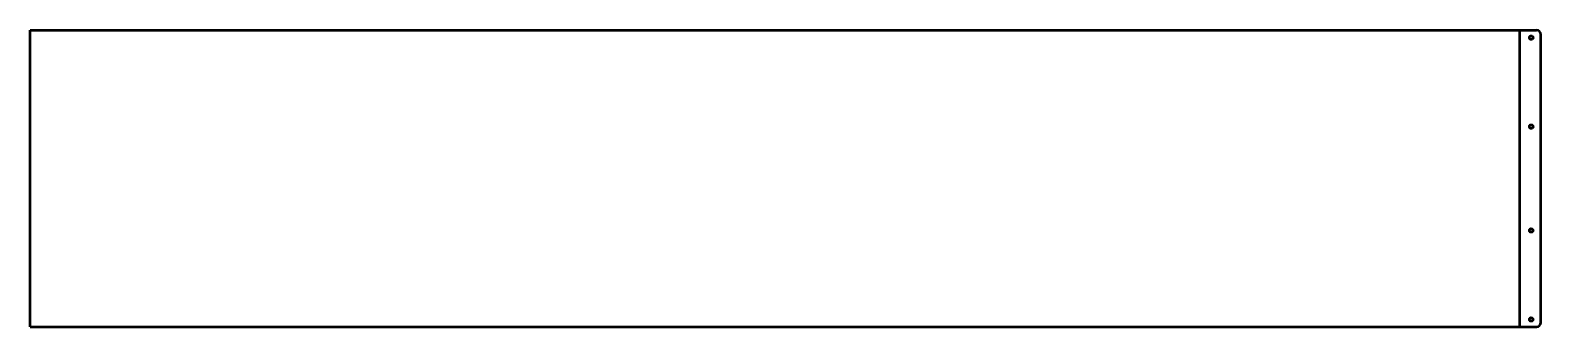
# Model space of a CAD drawing. Header units: millimetres. Extents: x 0 to 2038, y 1 to 401.
import ezdxf

# ---------------------------------------------------------------- set-up
doc = ezdxf.new("R2010")
doc.units = ezdxf.units.MM
for name, color, linetype, lineweight in [('IV_BEND_DOWN', 250, 'Continuous', 50), ('IV_INTERIOR_PROFILES', 7, 'Continuous', 50), ('IV_OUTER_PROFILE', 7, 'Continuous', 50)]:
    doc.layers.add(name, color=color, linetype=linetype, lineweight=lineweight)

msp = doc.modelspace()

# ---------------------------------------------------------------- linework, layer by layer
at = {"layer": 'IV_BEND_DOWN'}
msp.add_line((2009.4, 1.2), (2009.4, 401.2), dxfattribs=at)
at = {"layer": 'IV_INTERIOR_PROFILES'}
for centre in [(2024.9, 391.2), (2024.9, 271.2), (2024.9, 131.2), (2024.9, 11.2)]:
    msp.add_circle(centre, 2.5, dxfattribs=at)
at = {"layer": 'IV_OUTER_PROFILE'}
for p, q in [((0, 401.2), (2031.8, 401.2)), ((0, 1.2), (0, 401.2)), ((2037.8, 7.2), (2037.8, 395.2)), ((0, 1.2), (2031.8, 1.2))]:
    msp.add_line(p, q, dxfattribs=at)
for centre, start, end in [((2031.8, 395.2), 0, 90), ((2031.8, 7.2), 270, 0)]:
    msp.add_arc(centre, 6, start, end, dxfattribs=at)

doc.saveas('drawing.dxf')
